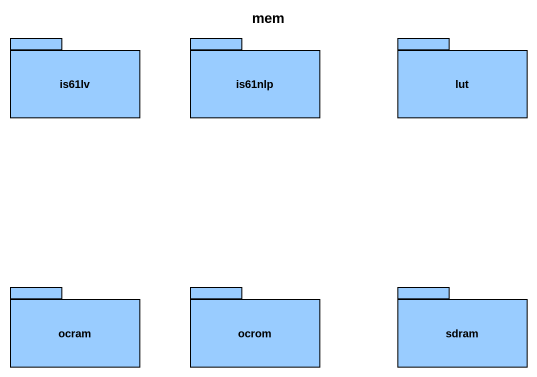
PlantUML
@startuml
title mem
package is61lv #99CCFF {
}
package is61nlp #99CCFF {
}
package lut #99CCFF {
}
package ocram #99CCFF {
}
package ocrom #99CCFF {
}
package sdram #99CCFF {
}
@enduml
